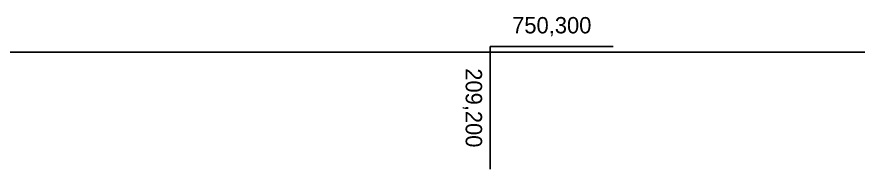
# Model space of a CAD drawing. Extents: x 208781 to 210549, y 749110 to 750610.
# Drawn here: x 209055.7 to 209312.2, y 750262.5 to 750309.1 of the extents above; entities that cross this region are included whole.
import ezdxf
from ezdxf.enums import TextEntityAlignment as Align

# ---------------------------------------------------------------- set-up
doc = ezdxf.new("R2010")
doc.units = 0
doc.layers.add('-misgeret_ezer', color=5, linetype='Continuous', plot=False)
doc.layers.add('TR_GILYON', color=7, linetype='Continuous')
doc.styles.add('TRHEBTXT', font='HEBTXT.SHX')

msp = doc.modelspace()

# ---------------------------------------------------------------- linework, layer by layer
at = {"layer": '-misgeret_ezer'}
msp.add_line((208781.2, 750298.24), (210531.2, 750298.24), dxfattribs=at)
at = {"layer": 'TR_GILYON'}
for p, q in [((209200, 750262.5), (209200, 750300)), ((209200, 750300), (209237.5, 750300))]:
    msp.add_line(p, q, dxfattribs=at)

# ---------------------------------------------------------------- texts
at = {"layer": 'TR_GILYON', "style": 'TRHEBTXT'}
msp.add_text('750,300', height=5, dxfattribs=at).set_placement((209218.75, 750302.5), align=Align.BOTTOM_CENTER)
at = {"layer": 'TR_GILYON'}
msp.add_text('209,200', height=5, rotation=270, dxfattribs=at).set_placement((209197.5, 750281.25), align=Align.TOP_CENTER)

doc.saveas('drawing.dxf')
